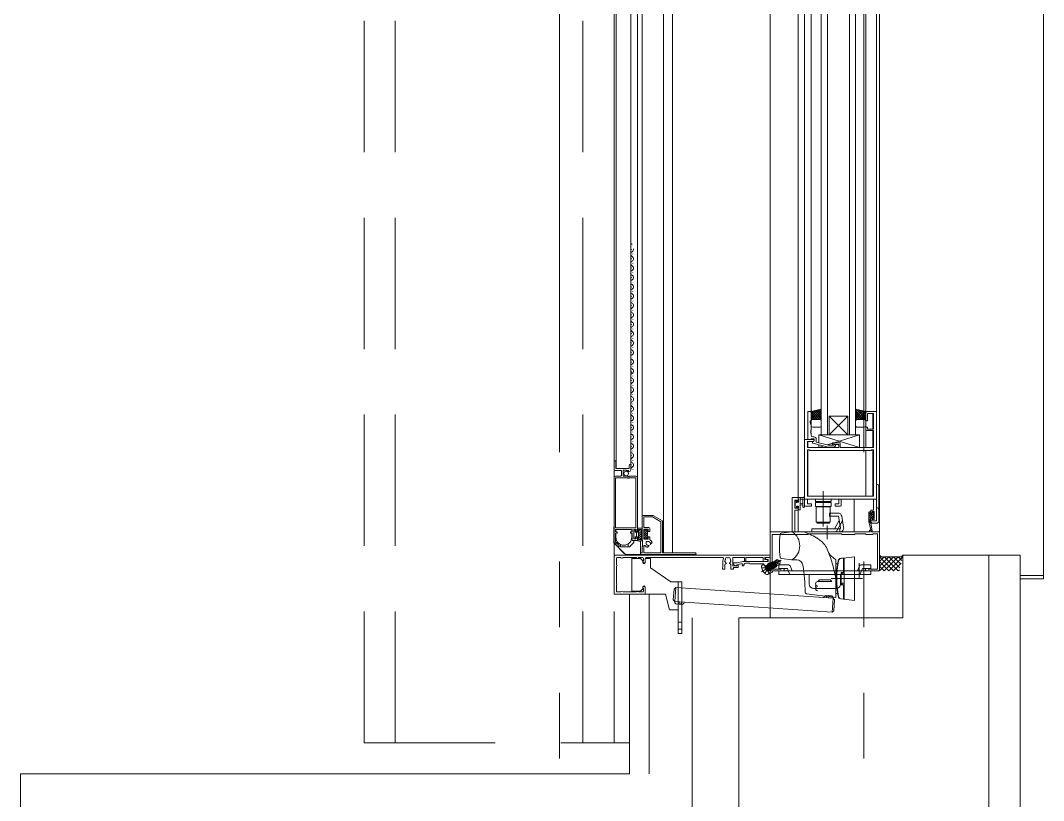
# Model space of a CAD drawing. Units: millimetres at full size. Extents: x -22551 to 92397, y -19340 to 14894.
# Drawn here: x 18617 to 19272, y -903 to -403 of the extents above; entities that cross this region are included whole.
import ezdxf

# ---------------------------------------------------------------- set-up
doc = ezdxf.new("R2010")
doc.units = ezdxf.units.MM
doc.header["$LTSCALE"] = 70
for name, pattern in [('DASHED1', [1.8, 1.2, -0.6]), ('DASHED3', [4, 3, -1]), ('DOUBLE_CHAIN1', [8.8, 5, -1, 0.6, -0.6, 0.6, -1])]:
    doc.linetypes.add(name, pattern=pattern)
doc.layers.add('2-0_通芯', color=7, linetype='Continuous', lineweight=15)

# ---------------------------------------------------------------- blocks, each defined once
blk = doc.blocks.new('グループ部品-125')
at = {"layer": '2-0_通芯', "linetype": 'DOUBLE_CHAIN1'}
for p, q in [((18961.61, 11374.3), (18961.61, -8577.78)), ((19156.61, 11374.3), (19156.61, -7111.67))]:
    blk.add_line(p, q, dxfattribs=at)
at = {"layer": '2-0_通芯', "linetype": 'DASHED1'}
for p, q in [((18836.61, -865.7), (18836.61, 69.3)), ((18856.61, -865.7), (18856.61, 69.3)), ((18976.61, -865.7), (18976.61, 69.3)), ((18996.61, -865.7), (18996.61, -770.7)), ((18836.61, -865.7), (19006.61, -865.7))]:
    blk.add_line(p, q, dxfattribs=at)
at = {"layer": '2-0_通芯'}
for p, q in [((19096.61, -785.7), (19096.61, 24.3)), ((19166.61, -6.2), (19166.61, -755.2)), ((19271.61, -760.7), (19271.61, -0.7)), ((18996.61, -15.7), (18996.61, -745.7)), ((19014.61, -33.05), (19014.61, -723.5)), ((19114.61, -49.6), (19114.61, -711.8)), ((19118.61, -46.97), (19118.61, -714.43)), ((19157.81, -84.7), (19157.81, -676.7)), ((19129.31, -92.7), (19129.31, -668.7)), ((19133.31, -92.7), (19133.31, -668.7)), ((19147.31, -668.7), (19147.31, -92.7)), ((19151.31, -668.7), (19151.31, -92.7)), ((19122.81, -101.7), (19122.81, -659.7)), ((18997.91, -380.7), (18997.91, -690.11)), ((19007.31, -688.2), (19007.31, -380.7)), ((19011.61, -380.7), (19011.61, -696.1)), ((19028.21, -744.2), (19028.21, -380.7)), ((19034.11, -744.2), (19034.11, -380.7)), ((19007.81, -549.8), (19007.81, -550)), ((19007.81, -555.8), (19007.81, -556)), ((19007.81, -556.5), (19007.81, -556.7)), ((19008.57, -552.8), (19008.57, -553)), ((19007.81, -561.8), (19007.81, -562)), ((19008.57, -558.8), (19008.57, -559)), ((19007.81, -567.8), (19007.81, -568)), ((19008.57, -564.8), (19008.57, -565)), ((19007.81, -573.8), (19007.81, -574)), ((19008.57, -570.8), (19008.57, -571)), ((19007.81, -579.8), (19007.81, -580)), ((19008.57, -576.8), (19008.57, -577)), ((19008.57, -582.8), (19008.57, -583)), ((19007.81, -585.8), (19007.81, -586)), ((19008.57, -588.8), (19008.57, -589)), ((19007.81, -591.8), (19007.81, -592)), ((19008.57, -594.8), (19008.57, -595)), ((19007.81, -597.8), (19007.81, -598)), ((19008.57, -600.8), (19008.57, -601)), ((19007.81, -603.8), (19007.81, -604)), ((19008.57, -606.8), (19008.57, -607)), ((19007.81, -609.8), (19007.81, -610)), ((19008.57, -612.8), (19008.57, -613)), ((19007.81, -615.8), (19007.81, -616)), ((19007.81, -621.8), (19007.81, -622)), ((19008.57, -618.8), (19008.57, -619)), ((19007.81, -627.8), (19007.81, -628)), ((19007.81, -628.5), (19007.81, -628.7)), ((19008.57, -624.8), (19008.57, -625)), ((19007.81, -633.8), (19007.81, -634)), ((19008.57, -630.8), (19008.57, -631)), ((19007.81, -639.8), (19007.81, -640)), ((19008.57, -636.8), (19008.57, -637)), ((19007.81, -645.8), (19007.81, -646)), ((19008.57, -642.8), (19008.57, -643)), ((19007.81, -651.8), (19007.81, -652)), ((19008.57, -648.8), (19008.57, -649)), ((19008.57, -654.8), (19008.57, -655)), ((19122.81, -653.7), (19129.31, -652.2)), ((19122.81, -658.47), (19129.01, -652.27)), ((19122.81, -657.06), (19127.18, -652.69)), ((19122.81, -655.64), (19125.34, -653.12)), ((19122.81, -654.23), (19123.5, -653.54)), ((19126.93, -658.7), (19122.81, -654.59)), ((19128.34, -658.7), (19123.24, -653.6)), ((19124, -658.7), (19129.31, -653.39)), ((19129.31, -658.26), (19124.39, -653.34)), ((19125.41, -658.7), (19129.31, -654.8)), ((19129.31, -656.84), (19125.54, -653.07)), ((19129.31, -655.43), (19126.69, -652.81)), ((19129.31, -654.01), (19127.84, -652.54)), ((19129.31, -652.6), (19128.99, -652.28)), ((19157.81, -653.7), (19151.31, -652.2)), ((19151.31, -652.6), (19151.64, -652.28)), ((19151.31, -654.01), (19152.78, -652.54)), ((19151.31, -655.43), (19153.93, -652.81)), ((19151.31, -656.84), (19155.08, -653.07)), ((19151.31, -658.26), (19156.23, -653.34)), ((19156.62, -658.7), (19151.31, -653.39)), ((19155.21, -658.7), (19151.31, -654.8)), ((19157.81, -658.47), (19151.61, -652.27)), ((19152.28, -658.7), (19157.38, -653.6)), ((19157.81, -657.06), (19153.45, -652.69)), ((19153.7, -658.7), (19157.81, -654.59)), ((19157.81, -655.64), (19155.28, -653.12)), ((19157.81, -654.23), (19157.12, -653.54)), ((19158.31, -653.7), (19164.61, -653.7)), ((19162.41, -654.9), (19162.41, -664.9)), ((19007.81, -657.8), (19007.81, -658)), ((19008.57, -660.8), (19008.57, -661)), ((19125.51, -658.7), (19122.81, -656)), ((19124.1, -658.7), (19122.81, -657.41)), ((19129.31, -658.7), (19122.81, -658.7)), ((19122.81, -662.7), (19122.81, -659.7)), ((19123.81, -658.7), (19128.31, -658.7)), ((19126.83, -658.7), (19129.31, -656.22)), ((19128.24, -658.7), (19129.31, -657.63)), ((19129.31, -659.7), (19129.31, -662.7)), ((19134.31, -656.7), (19134.31, -668.7)), ((19134.31, -656.7), (19146.31, -668.7)), ((19146.31, -656.7), (19134.31, -668.7)), ((19134.31, -656.7), (19146.31, -656.7)), ((19146.31, -668.7), (19146.31, -656.7)), ((19153.8, -658.7), (19151.31, -656.22)), ((19152.38, -658.7), (19151.31, -657.63)), ((19151.31, -658.7), (19157.81, -658.7)), ((19151.31, -659.7), (19151.31, -662.7)), ((19156.81, -658.7), (19152.31, -658.7)), ((19155.11, -658.7), (19157.81, -656)), ((19156.52, -658.7), (19157.81, -657.41)), ((19157.81, -662.7), (19157.81, -659.7)), ((19007.81, -663.8), (19007.81, -664)), ((19008.57, -666.8), (19008.57, -667)), ((19122.69, -666.48), (19122.81, -666.66)), ((19122.81, -666.66), (19122.81, -666.74)), ((19122.81, -667.66), (19122.81, -668.9)), ((19128.31, -663.7), (19123.81, -663.7)), ((19152.31, -663.7), (19156.81, -663.7)), ((19162.41, -665.9), (19162.41, -676.7)), ((19007.81, -669.8), (19007.81, -670)), ((19008.57, -672.8), (19008.57, -673)), ((19124.81, -671.7), (19118.61, -671.7)), ((19120.81, -672.9), (19120.81, -676.7)), ((19123.81, -669.9), (19124.61, -669.9)), ((19153.81, -668.7), (19127.81, -668.7)), ((19127.81, -673.68), (19127.81, -668.7)), ((19127.81, -668.7), (19153.81, -676.7)), ((19128.41, -668.7), (19152.41, -668.7)), ((19136.51, -674.02), (19133.06, -675.08)), ((19153.81, -668.7), (19137.56, -673.7)), ((19153.81, -668.7), (19153.81, -676.7)), ((19007.81, -675.8), (19007.81, -676)), ((19008.57, -678.8), (19008.57, -679)), ((19120.81, -678.2), (19120.81, -707.77)), ((19127.81, -676.7), (19127.81, -674.92)), ((19130.91, -675.75), (19127.81, -676.7)), ((19136.51, -676.5), (19136.51, -676.7)), ((19157.81, -678.63), (19157.81, -707.77)), ((19162.41, -678.2), (19162.41, -707.77)), ((18996.81, -685.7), (18996.81, -690.9)), ((19007.81, -681.8), (19007.81, -682)), ((19008.57, -684.8), (19008.57, -685)), ((19005.05, -691.94), (19005.48, -691.51)), ((19005.98, -691.8), (19005.92, -692.05)), ((19007.31, -691.01), (19007.31, -688.2)), ((19007.81, -687.8), (19007.81, -688)), ((19008.57, -690.8), (19008.57, -691)), ((19000.91, -695.1), (18997.61, -695.1)), ((19005.81, -695.4), (19005.51, -695.1)), ((19164.73, -723.7), (19164.73, -700.2)), ((19130.61, -727.2), (19130.61, -704.77)), ((19166.23, -701.7), (19166.23, -723.7)), ((19112.31, -712.1), (19112.31, -711.5)), ((19112.4, -711.29), (19112.9, -710.79)), ((19112.51, -714.4), (19112.51, -712.3)), ((19113.41, -711), (19113.41, -711.34)), ((19114.91, -708.7), (19117.59, -708.7)), ((19115.81, -708.7), (19115.81, -716.3)), ((19116.99, -709.9), (19115.81, -709.9)), ((19115.81, -712.4), (19116.96, -712.5)), ((19115.81, -713.6), (19116.96, -713.5)), ((19117.41, -714.43), (19117.41, -710.47)), ((19164.61, -709.7), (19118.61, -709.7)), ((19125.61, -709.7), (19125.61, -711.2)), ((19135.61, -709.7), (19125.61, -709.7)), ((19135.61, -711.2), (19125.61, -711.2)), ((19127.01, -712), (19127.01, -711.7)), ((19134.21, -712), (19134.21, -711.7)), ((19135.61, -711.2), (19135.61, -709.7)), ((19142.11, -709.7), (19142.11, -713.7)), ((19150.41, -709.7), (19150.41, -730.7)), ((19014.61, -720.2), (19014.61, -736.03)), ((19021.61, -720.2), (19014.61, -720.2)), ((19027.61, -723.66), (19021.61, -720.2)), ((19112.31, -715.1), (19112.31, -714.6)), ((19113.11, -715.4), (19112.61, -715.4)), ((19114.61, -730.7), (19114.61, -714.2)), ((19115.51, -716.6), (19114.91, -716.6)), ((19126.11, -714.6), (19126.11, -724.6)), ((19127.61, -714.6), (19127.61, -714.5)), ((19133.61, -714.6), (19133.61, -714.5)), ((19159.81, -718.56), (19163.01, -721.76)), ((19159.81, -719.91), (19161.64, -721.74)), ((19160.11, -718), (19160.51, -718)), ((19160.62, -718.02), (19160.79, -718.19)), ((19160.81, -718.3), (19160.81, -719.4)), ((19161.91, -719.31), (19162.81, -720.21)), ((19162.21, -718.3), (19162.71, -718.3)), ((19162.25, -718.3), (19163.01, -719.07)), ((19162.81, -719.3), (19162.81, -721.3)), ((19163.01, -718.6), (19163.01, -719.1)), ((19015.61, -721.2), (19015.61, -728)), ((19021.34, -721.2), (19015.61, -721.2)), ((19026.61, -724.24), (19021.34, -721.2)), ((19026.61, -744.2), (19026.61, -724.24)), ((19027.61, -744.2), (19027.61, -723.66)), ((19135.11, -724.6), (19126.11, -724.6)), ((19126.61, -725.2), (19134.61, -725.2)), ((19127.61, -724.7), (19127.61, -724.6)), ((19133.11, -726.7), (19133.11, -735.33)), ((19133.61, -724.7), (19133.61, -724.6)), ((19140.36, -720.7), (19134.61, -720.7)), ((19137.77, -728.7), (19140.84, -723.39)), ((19139.5, -729.7), (19142.57, -724.39)), ((19140.36, -720.7), (19141.67, -728.11)), ((19142.4, -720.77), (19143.64, -727.77)), ((19159.81, -721.25), (19160.81, -722.25)), ((19159.81, -722.6), (19160.81, -723.6)), ((19159.81, -723.95), (19159.86, -724)), ((19159.81, -724), (19161.22, -730.27)), ((19160.81, -724), (19160.82, -724.09)), ((19160.83, -723.7), (19164.73, -723.7)), ((19160.99, -725.11), (19161.81, -730.15)), ((19164.61, -723.7), (19161.31, -723.7)), ((19161.91, -722.6), (19161.91, -722.26)), ((19161.98, -722.07), (19162.57, -722.67)), ((19164.73, -725.2), (19162.33, -725.2)), ((19162.92, -722.31), (19162.42, -722.81)), ((19163.01, -721.5), (19163.01, -722.1)), ((18996.41, -728), (18996.41, -737.31)), ((18996.41, -728), (18996.41, -737.31)), ((18997.81, -730.68), (18997.81, -729.2)), ((18997.81, -734.2), (18997.81, -731.52)), ((19008.01, -730.68), (19008.01, -729.2)), ((19008.01, -734.2), (19008.01, -731.52)), ((19009.21, -735.1), (19009.21, -729.6)), ((19010.21, -729.6), (19009.21, -729.6)), ((19010.21, -730.85), (19010.21, -729.6)), ((19010.21, -730.85), (19011.61, -730.85)), ((19011.11, -733.85), (19011.11, -730.85)), ((19011.61, -728.36), (19014.61, -728.36)), ((19011.61, -730.85), (19011.61, -728.36)), ((19012.31, -729.16), (19014.11, -729.16)), ((19012.31, -729.16), (19012.31, -735.56)), ((19012.31, -730.57), (19013.72, -729.16)), ((19012.31, -731.98), (19014.11, -730.18)), ((19012.31, -733.4), (19014.11, -731.6)), ((19012.31, -734.81), (19014.11, -733.01)), ((19014.11, -735.56), (19014.11, -729.16)), ((19014.61, -736.35), (19014.61, -728.36)), ((19015.61, -728), (19019.01, -728)), ((19015.61, -729), (19015.61, -735.37)), ((19018.51, -729), (19015.61, -729)), ((19015.61, -730.73), (19017.14, -729.2)), ((19015.61, -729.4), (19015.61, -735)), ((19015.61, -732.15), (19018.11, -729.65)), ((19015.61, -733.56), (19018.11, -731.06)), ((19015.61, -734.98), (19018.11, -732.47)), ((19017.91, -729.2), (19015.81, -729.2)), ((19018.11, -733.4), (19018.11, -729.4)), ((19018.51, -730.5), (19018.51, -729)), ((19019.51, -730.5), (19018.51, -730.5)), ((19019.51, -728.5), (19019.51, -730.5)), ((19103.81, -731.46), (19110.55, -730.64)), ((19110.55, -730.64), (19116.39, -730.64)), ((19132.61, -728.7), (19123.36, -728.7)), ((19123.36, -728.7), (19123.36, -730.7)), ((19133.01, -729.1), (19132.61, -728.7)), ((19133.21, -729.1), (19133.01, -729.1)), ((19133.21, -729.1), (19133.61, -728.7)), ((19141.18, -728.7), (19133.61, -728.7)), ((19141.11, -728.7), (19141.11, -730.7)), ((18996.7, -737.99), (19003.42, -744.71)), ((18996.7, -737.99), (19003.32, -744.62)), ((19000.71, -738.8), (19000.71, -740.4)), ((19005.61, -738.53), (19005.61, -740.4)), ((19009.41, -737.6), (19006.61, -740.4)), ((19010.21, -735.1), (19009.21, -735.1)), ((19009.41, -736.2), (19009.41, -737.6)), ((19011.61, -733.85), (19010.21, -733.85)), ((19010.21, -735.1), (19010.21, -733.85)), ((19011.61, -736.36), (19011.61, -733.85)), ((19011.61, -736.36), (19012.81, -736.36)), ((19012.31, -735.56), (19014.11, -735.56)), ((19012.98, -735.56), (19014.11, -734.43)), ((19013.41, -736.36), (19014.61, -736.36)), ((19013.61, -736.36), (19013.61, -744.2)), ((19014.61, -736.03), (19014.81, -736.23)), ((19014.81, -740.03), (19014.61, -740.23)), ((19014.81, -736.23), (19014.81, -740.03)), ((19015.61, -735.37), (19018.51, -735.4)), ((19015.61, -739.86), (19015.61, -744.2)), ((19015.81, -735.2), (19017.91, -735.2)), ((19016.8, -735.2), (19018.01, -733.99)), ((19017.26, -737.35), (19017.26, -738.2)), ((19018.61, -736.85), (19017.76, -736.85)), ((19019.13, -739.45), (19017.96, -740.61)), ((19018.11, -735), (19018.11, -734)), ((19018.51, -733.9), (19019.51, -733.9)), ((19018.51, -735.4), (19018.51, -733.9)), ((19019.51, -733.9), (19019.51, -735.87)), ((19021.02, -737.55), (19019.86, -738.72)), ((18996.61, -746.2), (18996.61, -770.2)), ((19006.61, -740.4), (19000.71, -740.4)), ((19004.74, -745.2), (19013.91, -745.2)), ((19013.61, -744.2), (19013.61, -745.2)), ((19014.61, -744.2), (19013.61, -744.2)), ((19013.61, -745.2), (19048.71, -745.2)), ((19014.61, -740.23), (19014.61, -744.2)), ((19015.61, -744.2), (19026.61, -744.2)), ((19048.71, -744.2), (19027.61, -744.2)), ((19150.55, -746.64), (19141.89, -747.7)), ((19150.55, -774.64), (19150.55, -746.64)), ((19181.61, -745.7), (19181.61, -785.7)), ((19181.61, -745.7), (19256.61, -745.7)), ((19256.61, -745.7), (19256.61, -1715.7)), ((19008.06, -747.7), (19013.66, -747.7)), ((19008.06, -768.7), (19008.06, -747.7)), ((19013.66, -747.7), (19015.16, -749.2)), ((19015.16, -749.2), (19015.16, -750.5)), ((19016.56, -747.7), (19020.06, -747.7)), ((19016.56, -750.5), (19016.56, -747.7)), ((19016.61, -749.95), (19016.61, -747.7)), ((19017.11, -747.2), (19066.29, -747.2)), ((19067.67, -749.12), (19067.72, -749)), ((19067.9, -750), (19067.81, -749.91)), ((19067.92, -748.35), (19067.94, -748.2)), ((19068.36, -750.9), (19068.36, -750.76)), ((19069.11, -747.38), (19069.26, -747.42)), ((19069.76, -747.42), (19069.91, -747.38)), ((19070.66, -750.76), (19070.66, -750.9)), ((19071.09, -748.2), (19071.1, -748.35)), ((19071.21, -749.91), (19071.12, -750)), ((19071.3, -749), (19071.35, -749.12)), ((19092.46, -751.37), (19091.54, -752.01)), ((19092.46, -751.37), (19095.96, -757.43)), ((19093.78, -752.65), (19093.95, -752.55)), ((19093.83, -752.34), (19093.9, -752.29)), ((19093.83, -752.34), (19095.81, -755.76)), ((19096.49, -755.37), (19093.9, -752.29)), ((19093.9, -752.29), (19094.28, -752.51)), ((19094.36, -752.47), (19094.28, -752.51)), ((19094.28, -752.51), (19096.49, -754.93)), ((19094.36, -752.03), (19094.51, -751.94)), ((19094.36, -752.03), (19094.36, -752.47)), ((19096.56, -754.89), (19094.36, -752.47)), ((19097.09, -755.02), (19094.51, -751.94)), ((19094.51, -751.94), (19094.89, -752.16)), ((19094.96, -752.12), (19094.89, -752.16)), ((19094.89, -752.16), (19097.09, -754.58)), ((19094.96, -751.68), (19094.96, -752.12)), ((19095.57, -751.77), (19095.49, -751.81)), ((19095.57, -751.33), (19095.72, -751.24)), ((19095.57, -751.33), (19095.57, -751.77)), ((19095.57, -751.33), (19098.16, -754.41)), ((19097.78, -754.19), (19095.57, -751.77)), ((19095.72, -751.24), (19096.1, -751.46)), ((19098.31, -754.32), (19095.72, -751.24)), ((19097.12, -752.72), (19096.08, -753.32)), ((19096.18, -751.42), (19096.1, -751.46)), ((19096.1, -751.46), (19098.31, -753.88)), ((19096.18, -750.98), (19096.33, -750.89)), ((19096.18, -750.98), (19096.18, -751.42)), ((19096.18, -750.98), (19098.76, -754.06)), ((19098.38, -753.84), (19096.18, -751.42)), ((19096.33, -750.89), (19096.71, -751.11)), ((19098.91, -753.97), (19096.33, -750.89)), ((19096.78, -751.07), (19096.71, -751.11)), ((19096.71, -751.11), (19098.91, -753.53)), ((19096.78, -750.63), (19096.93, -750.54)), ((19096.78, -750.63), (19096.78, -751.07)), ((19096.78, -750.63), (19099.37, -753.71)), ((19098.99, -753.49), (19096.78, -751.07)), ((19096.93, -750.54), (19097.31, -750.76)), ((19099.52, -753.62), (19096.93, -750.54)), ((19097.39, -750.72), (19097.31, -750.76)), ((19097.31, -750.76), (19099.52, -753.18)), ((19097.39, -750.28), (19097.54, -750.19)), ((19097.39, -750.28), (19097.39, -750.72)), ((19097.39, -750.28), (19099.97, -753.36)), ((19099.6, -753.14), (19097.39, -750.72)), ((19097.54, -750.19), (19097.92, -750.41)), ((19100.13, -753.27), (19097.54, -750.19)), ((19098, -750.37), (19097.92, -750.41)), ((19097.92, -750.41), (19100.13, -752.83)), ((19097.99, -752.22), (19103.68, -748.94)), ((19098, -749.93), (19098.15, -749.84)), ((19098, -749.93), (19098, -750.37)), ((19098, -749.93), (19098.41, -750.42)), ((19100.2, -752.79), (19098, -750.37)), ((19098.56, -750.33), (19098.15, -749.84)), ((19099.21, -749.67), (19098.53, -750.06)), ((19101.57, -750.15), (19098.62, -750.86)), ((19098.75, -750.83), (19100.58, -753.01)), ((19100.73, -752.92), (19098.94, -750.78)), ((19099.14, -750.74), (19100.73, -752.48)), ((19099.19, -749.62), (19099.34, -749.88)), ((19099.6, -753.14), (19099.52, -753.18)), ((19099.52, -753.62), (19099.52, -753.18)), ((19099.97, -753.36), (19099.6, -753.14)), ((19099.75, -750.59), (19100.84, -752.48)), ((19100.2, -752.79), (19100.13, -752.83)), ((19100.13, -753.27), (19100.13, -752.83)), ((19100.58, -753.01), (19100.2, -752.79)), ((19100.58, -753.01), (19100.73, -752.92)), ((19100.81, -752.44), (19100.73, -752.48)), ((19100.73, -752.92), (19100.73, -752.48)), ((19100.84, -752.48), (19102.82, -751.34)), ((19101.15, -748.83), (19102.48, -749.45)), ((19101.17, -748.48), (19102.8, -749.27)), ((19101.57, -750.15), (19102.95, -749.53)), ((19101.58, -750.96), (19102.75, -751.37)), ((19108.49, -751.83), (19102.11, -751.83)), ((19102.11, -751.83), (19102.11, -754.13)), ((19102.48, -749.45), (19102.8, -749.27)), ((19102.8, -749.27), (19102.95, -749.53)), ((19102.82, -751.34), (19102.95, -749.53)), ((19110.55, -748.64), (19103.81, -747.81)), ((19109.42, -752.45), (19110.7, -755.63)), ((19110.55, -748.64), (19113.59, -748.64)), ((19138.55, -751.14), (19139.4, -751.14)), ((19143.55, -747.54), (19142.13, -747.66)), ((19143.55, -747.54), (19143.55, -756.64)), ((19144.05, -748.04), (19143.55, -748.04)), ((19144.05, -747.43), (19144.05, -773.84)), ((19153.81, -752.45), (19152.52, -755.63)), ((19153.61, -760.7), (19153.61, -750.7)), ((19154.73, -751.82), (19161.11, -751.82)), ((19161.11, -751.83), (19161.11, -754.13)), ((19175.61, -755.7), (19166.61, -746.7)), ((19166.61, -755.7), (19175.61, -746.7)), ((19166.61, -752.7), (19172.61, -746.7)), ((19166.61, -749.7), (19169.61, -746.7)), ((19172.61, -755.7), (19166.61, -749.7)), ((19169.61, -755.7), (19166.61, -752.7)), ((19178.61, -755.7), (19169.61, -746.7)), ((19169.61, -755.7), (19178.61, -746.7)), ((19179.65, -753.74), (19172.61, -746.7)), ((19172.61, -755.7), (19181.61, -746.7)), ((19180.31, -751.4), (19175.61, -746.7)), ((19175.61, -755.7), (19180.46, -750.85)), ((19180.96, -749.05), (19178.61, -746.7)), ((19095.22, -753.82), (19090.96, -756.28)), ((19094.92, -754.22), (19095.88, -755.28)), ((19095.96, -757.43), (19094.94, -757.91)), ((19095.51, -755.65), (19095.68, -755.55)), ((19095.96, -755.24), (19095.88, -755.28)), ((19095.88, -755.72), (19095.88, -755.28)), ((19096.56, -754.89), (19096.49, -754.93)), ((19096.49, -755.37), (19096.49, -754.93)), ((19105.11, -755.7), (19096.61, -755.7)), ((19096.94, -755.11), (19097.09, -755.02)), ((19097.17, -754.54), (19097.09, -754.58)), ((19097.09, -755.02), (19097.09, -754.58)), ((19097.78, -754.19), (19097.7, -754.23)), ((19097.7, -754.67), (19097.7, -754.23)), ((19098.16, -754.41), (19097.78, -754.19)), ((19098.16, -754.41), (19098.31, -754.32)), ((19098.38, -753.84), (19098.31, -753.88)), ((19098.31, -754.32), (19098.31, -753.88)), ((19098.76, -754.06), (19098.38, -753.84)), ((19098.76, -754.06), (19098.91, -753.97)), ((19098.99, -753.49), (19098.91, -753.53)), ((19098.91, -753.97), (19098.91, -753.53)), ((19099.37, -753.71), (19098.99, -753.49)), ((19099.37, -753.71), (19099.52, -753.62)), ((19099.97, -753.36), (19100.13, -753.27)), ((19102.11, -754.13), (19107.61, -754.13)), ((19102.11, -755.7), (19161.11, -755.7)), ((19102.11, -755.7), (19102.11, -758)), ((19102.11, -758), (19161.11, -758)), ((19107.61, -754.13), (19108.22, -755.63)), ((19108.22, -755.63), (19109.15, -757.93)), ((19121.61, -758), (19121.61, -764)), ((19141.61, -758), (19141.61, -764)), ((19142.05, -756.64), (19142.05, -764.64)), ((19142.05, -756.64), (19144.05, -756.64)), ((19142.79, -756.64), (19142.79, -757.64)), ((19144.05, -757.64), (19142.79, -757.64)), ((19161.11, -754.12), (19155.61, -754.12)), ((19158.11, -755.7), (19166.11, -755.7)), ((19161.11, -755.7), (19161.11, -758)), ((19178.61, -755.7), (19179.3, -755.01)), ((19256.61, -758.7), (19271.61, -758.7)), ((19015.16, -765.9), (19015.16, -767.2)), ((19016.56, -770.7), (19016.56, -765.9)), ((19032.91, -762.7), (19040.06, -762.7)), ((19037.76, -795.7), (19037.76, -762.7)), ((19040.06, -762.7), (19040.06, -795.7)), ((19127.11, -762.5), (19128.11, -761.5)), ((19127.11, -762.5), (19136.11, -762.5)), ((19155.75, -760.64), (19135.55, -760.64)), ((19144.05, -764.64), (19142.05, -764.64)), ((19142.79, -763.64), (19142.79, -764.64)), ((19142.79, -763.64), (19144.05, -763.64)), ((19143.55, -764.64), (19143.55, -773.73)), ((19256.61, -760.7), (19271.61, -760.7)), ((19029.56, -770.7), (18997.11, -770.7)), ((19006.61, -770.7), (19006.61, -885.7)), ((19013.66, -768.7), (19008.06, -768.7)), ((19015.16, -767.2), (19013.66, -768.7)), ((19016.61, -770.2), (19016.61, -766.45)), ((19019.11, -770.7), (19019.11, -885.7)), ((19032.24, -780.7), (19029.56, -770.7)), ((19035.51, -775.39), (19036.11, -766.41)), ((19136.91, -773.21), (19036.11, -766.41)), ((19119.82, -770.34), (19138.55, -772.64)), ((19124.61, -767), (19138.61, -767)), ((19139.4, -770.14), (19138.55, -770.14)), ((19035.51, -775.39), (19034.58, -774.33)), ((19136.31, -782.19), (19035.51, -775.39)), ((19136.91, -773.21), (19136.31, -782.19)), ((19136.91, -773.21), (19137.84, -774.28)), ((19141.89, -773.57), (19150.55, -774.64)), ((19142.13, -773.61), (19143.55, -773.74)), ((19143.55, -773.24), (19144.05, -773.24)), ((19032.24, -780.7), (19037.76, -780.7)), ((19046.61, -785.7), (19046.61, -925.7)), ((19076.61, -785.7), (19181.61, -785.7)), ((19076.61, -785.7), (19076.61, -955.7)), ((19040.06, -788.55), (19037.76, -788.55)), ((19040.06, -793.05), (19037.76, -793.05)), ((19040.06, -795.7), (19037.76, -795.7)), ((18616.61, -885.7), (18616.61, -1575.7)), ((18616.61, -885.7), (19006.61, -885.7))]:
    blk.add_line(p, q, dxfattribs=at)
at = {"layer": '2-0_通芯', "linetype": 'DASHED3'}
blk.add_line((19236.61, -745.7), (19236.61, -1715.7), dxfattribs=at)
at = {"layer": '2-0_通芯'}
for points in [[(19164.61, -723.7), (19164.61, -37.7), (19161.31, -37.7)], [(19120.81, -671.7), (19120.81, -653.7), (19122.31, -653.7)], [(19157.81, -663.7), (19158.81, -663.7), (19158.81, -664.9), (19162.68, -664.9), (19162.68, -654.9), (19158.81, -654.9), (19158.81, -659.7), (19157.81, -659.7)], [(19122.81, -659.7), (19122.11, -659.7), (19122.11, -660.7), (19122.81, -662.62), (19122.81, -665.74)], [(19141.51, -674.2), (19141.51, -676.7), (19162.68, -676.7), (19162.68, -665.9), (19158.31, -665.9)], [(19124.12, -672.9), (19120.54, -672.9), (19120.54, -676.7), (19140.51, -676.7), (19140.51, -674.7), (19137.31, -674.7), (19137.31, -673.7), (19141.01, -673.7)], [(19123.61, -673.41), (19123.61, -673.19), (19124.81, -672.5), (19124.81, -671.2), (19123.01, -671.2)], [(19138.43, -675.72), (19137.66, -676.5), (19133.71, -676.5), (19123.98, -673.89)], [(19126.11, -671.4), (19126.11, -673.22), (19133.87, -675.3), (19137.16, -675.3), (19137.59, -674.88)], [(19141.51, -676.7), (19141.51, -673.7), (19136.51, -673.7), (19136.51, -675.3)], [(19006.31, -688.2), (19006.31, -690.2), (18997.81, -690.2), (18997.81, -685.7)], [(18997.31, -691.4), (19001.41, -691.4), (19001.41, -694.6)], [(19005.51, -695.1), (19002.51, -695.1), (19002.51, -691.3), (19004.71, -691.3), (19004.71, -691.8)], [(18996.61, -696.1), (18996.61, -737.51), (18999.16, -740.05)], [(19005.25, -696.1), (18997.61, -696.1), (18997.61, -728.2), (19010.61, -728.2), (19010.61, -696.1), (19006.57, -696.1)], [(18999.86, -739.35), (18997.61, -737.09), (18997.61, -731.5), (18998.61, -731.5), (18998.61, -730.7), (18997.61, -730.7), (18997.61, -729.2), (19008.21, -729.2), (19008.21, -730.7), (19007.21, -730.7), (19007.21, -731.5), (19008.21, -731.5), (19008.21, -736.2), (19011.61, -736.2), (19011.61, -733.95), (19010.71, -733.95), (19010.71, -735.2), (19009.21, -735.2), (19009.21, -729.2), (19010.71, -729.2), (19010.71, -730.45), (19011.61, -730.45), (19011.61, -696.1)], [(19006.4, -696.4), (19005.43, -696.4), (19005.25, -696.1)], [(19010.61, -695.1), (19006.68, -695.1), (19006.14, -695.55)], [(19114.61, -708.7), (19110.71, -708.7), (19110.71, -730.7), (19096.61, -730.7)], [(19114.61, -714.5), (19113.81, -714.5), (19113.81, -715.6), (19112.34, -715.6), (19112.34, -710.33), (19113.81, -710.33), (19113.81, -711.5), (19114.61, -711.5)], [(19113.87, -711.8), (19114.81, -711.8), (19114.81, -709.8)], [(19120.54, -709.7), (19120.54, -712.7), (19123.11, -712.7), (19123.11, -714.2), (19119.11, -714.2)], [(19141.61, -714.2), (19138.11, -714.2), (19138.11, -712.7), (19140.61, -712.7), (19140.61, -709.7)], [(19161.31, -716.9), (19162.68, -716.9), (19162.68, -709.7)], [(19166.61, -730.7), (19161.11, -730.7), (19161.11, -729.7), (19160.11, -729.7), (19160.11, -730.7), (19112.34, -730.7), (19112.34, -716.8), (19114.11, -716.8)], [(19114.81, -715.5), (19114.81, -714.2), (19113.41, -714.2), (19113.41, -715.1)], [(19135.11, -724.6), (19135.11, -714.6), (19126.11, -714.6)], [(19139.94, -718.7), (19134.61, -718.7), (19134.61, -720.7)], [(19159.81, -718.3), (19159.81, -724), (19160.81, -724)], [(19161.61, -722.9), (19163.11, -722.9), (19163.11, -717.7), (19161.61, -717.7), (19161.61, -718.8), (19160.81, -718.8), (19160.81, -717.4)], [(19160.81, -719.4), (19161.91, -719.4), (19161.91, -718.6)], [(19126.61, -725.2), (19126.61, -724.7), (19134.61, -724.7), (19134.61, -725.2)], [(19160.81, -723.2), (19160.81, -721.8), (19161.61, -721.8), (19161.61, -722.9)], [(19161.45, -721.8), (19160.81, -721.8), (19160.81, -724)], [(19103.31, -754.6), (19097.81, -754.6), (19097.81, -732.33), (19120.61, -732.33), (19121.04, -731.9), (19142.18, -731.9), (19142.61, -732.33), (19150.61, -732.33), (19151.04, -731.9), (19157.68, -731.9), (19158.11, -732.33), (19162.11, -732.33), (19162.54, -731.9), (19165.41, -731.9), (19165.41, -754.6), (19159.91, -754.6)], [(19096.61, -745.7), (18997.11, -745.7), (18996.61, -746.2)], [(19135.57, -746.14), (19138.55, -748.64), (19138.55, -772.64)], [(19166.61, -745.7), (19167.61, -746.7), (19180.61, -746.7), (19181.61, -745.7)], [(18998.18, -751.56), (18998.11, -751.37), (18998.11, -747.7)], [(18998.18, -763.56), (18998.11, -763.37), (18998.11, -753.03), (18998.18, -752.84)], [(18998.61, -747.2), (19000.78, -747.2), (19000.97, -747.27)], [(19002.25, -747.27), (19002.44, -747.2), (19010.78, -747.2), (19010.97, -747.27)], [(19012.25, -747.27), (19012.44, -747.2), (19014.91, -747.2)], [(19015.41, -747.7), (19015.41, -749.22), (19015.32, -749.43)], [(19020.06, -747.7), (19020.06, -753.7), (19032.91, -762.7)], [(19066.31, -749.2), (19066.31, -753.28), (19066.01, -753.8), (19066.01, -754.5), (19067.61, -754.5), (19067.61, -751.6), (19067.93, -751.3)], [(19071.09, -751.3), (19071.41, -751.6), (19071.41, -754.5), (19073.01, -754.5), (19073.01, -753.5), (19076.01, -753.5), (19076.01, -752.1), (19075.51, -752.1), (19074.94, -752.5), (19072.71, -752.5), (19072.71, -747.2), (19080.11, -747.2), (19080.11, -749.1)], [(19073.16, -751.53), (19075.1, -752.66), (19075.32, -751.86), (19078.71, -750.95), (19078.71, -752)], [(19086.15, -749.6), (19079.1, -749.6), (19075.37, -750.6), (19073.41, -750.6)], [(19080.91, -750.8), (19083.31, -750.8), (19083.61, -751.1), (19092.31, -751.1), (19093.99, -754.01), (19094.19, -754.11), (19094.46, -754.58), (19094.45, -754.8), (19096.07, -757.61), (19098.01, -756.49), (19098.01, -755.7)], [(19081.11, -749.1), (19081.11, -747.2), (19092.11, -747.2), (19092.11, -749.38), (19094.67, -749.6)], [(19093.82, -748.19), (19095.41, -748.47), (19095.41, -749.6), (19087.07, -749.6), (19086.89, -749.72), (19086.34, -749.72), (19086.15, -749.6)], [(19094.8, -748.61), (19093.21, -748.33), (19093.21, -747.2), (19096.61, -747.2)], [(19094.07, -752.76), (19096.34, -755.46), (19096.49, -755.37)], [(19094.36, -752.03), (19096.94, -755.11), (19096.56, -754.89)], [(19094.96, -751.68), (19097.55, -754.76), (19097.7, -754.67), (19095.12, -751.59)], [(19094.96, -751.68), (19095.12, -751.59), (19095.49, -751.81), (19097.7, -754.23)], [(19097.55, -754.76), (19097.17, -754.54), (19094.96, -752.12)], [(19096.61, -753.55), (19095.18, -751.08), (19096.61, -750.25)], [(19098.15, -749.84), (19098.53, -750.06), (19098.7, -750.25)], [(19102.48, -749.45), (19098.43, -750.41), (19101.15, -748.83)], [(19099.19, -749.62), (19101.17, -748.48), (19101.15, -748.83)], [(19101.66, -750.1), (19101.58, -750.96), (19100.43, -751.78)], [(19091.14, -753.81), (19093.16, -753.68), (19094.26, -754.37)], [(19093.19, -757.36), (19094.31, -755.67), (19094.26, -754.37)], [(19096.34, -755.46), (19095.96, -755.24), (19094.72, -753.88)], [(19095.81, -755.76), (19095.88, -755.72), (19095.56, -755.34)], [(19105.61, -755.2), (19105.61, -754.7), (19104.52, -754.07), (19103.91, -754.07)], [(19155.61, -754.13), (19155, -755.63), (19154.08, -757.92)], [(19159.31, -754.07), (19158.7, -754.07), (19157.61, -754.7), (19157.61, -755.2)], [(18998.11, -768.7), (18998.11, -765.03), (18998.18, -764.84)], [(19128.11, -761.5), (19135.11, -761.5), (19136.11, -762.5)], [(19000.97, -769.13), (19000.78, -769.2), (18998.61, -769.2)], [(19010.97, -769.13), (19010.78, -769.2), (19002.44, -769.2), (19002.25, -769.13)], [(19014.91, -769.2), (19012.44, -769.2), (19012.25, -769.13)], [(19015.32, -766.98), (19015.41, -767.19), (19015.41, -768.7)], [(19034.58, -774.33), (19035.05, -767.34), (19036.11, -766.41)], [(19137.84, -774.28), (19137.37, -781.26), (19136.31, -782.19)]]:
    blk.add_lwpolyline(points, dxfattribs=at)
for points in [[(19161.18, -678.63), (19161.61, -678.2), (19162.68, -678.2), (19162.68, -707.77), (19120.54, -707.77), (19120.54, -678.2), (19121.61, -678.2), (19122.04, -678.63)], [(19135.56, -712), (19125.66, -712), (19125.66, -714.5), (19135.56, -714.5)]]:
    blk.add_lwpolyline(points, close=True, dxfattribs=at)
blk.add_circle((19004.41, -693.35), 1.45, dxfattribs=at)
for centre, radius, start, end in [((19009.03, -547.9), 1.72, 119.20254, 140.39293), ((19007.35, -549.9), 1.72, 299.20254, 9.91575), ((19009.03, -552.9), 1.72, 119.20254, 240.79746), ((19007.35, -555.9), 1.72, 299.20254, 60.79746), ((19009.03, -558.9), 1.72, 119.20254, 240.79746), ((19007.35, -561.9), 1.72, 299.20254, 60.79746), ((19009.03, -564.9), 1.72, 119.20254, 240.79746), ((19009.03, -570.9), 1.72, 119.20254, 240.79746), ((19007.35, -567.9), 1.72, 299.20254, 60.79746), ((19009.03, -576.9), 1.72, 119.20254, 240.79746), ((19007.35, -573.9), 1.72, 299.20254, 60.79746), ((19009.03, -582.9), 1.72, 119.20254, 240.79746), ((19007.35, -579.9), 1.72, 299.20254, 60.79746), ((19009.03, -588.9), 1.72, 119.20254, 240.79746), ((19007.35, -585.9), 1.72, 299.20254, 60.79746), ((19009.03, -594.9), 1.72, 119.20254, 240.79746), ((19007.35, -591.9), 1.72, 299.20254, 60.79746), ((19009.03, -600.9), 1.72, 119.20254, 240.79746), ((19007.35, -597.9), 1.72, 299.20254, 60.79746), ((19007.35, -603.9), 1.72, 299.20254, 60.79746), ((19009.03, -606.9), 1.72, 119.20254, 240.79746), ((19007.35, -609.9), 1.72, 299.20254, 60.79746), ((19009.03, -612.9), 1.72, 119.20254, 240.79746), ((19007.35, -615.9), 1.72, 299.20254, 60.79746), ((19009.03, -618.9), 1.72, 119.20254, 240.79746), ((19007.35, -621.9), 1.72, 299.20254, 60.79746), ((19009.03, -624.9), 1.72, 119.20254, 240.79746), ((19007.35, -627.9), 1.72, 299.20254, 60.79746), ((19009.03, -630.9), 1.72, 119.20254, 240.79746), ((19007.35, -633.9), 1.72, 299.20254, 60.79746), ((19009.03, -636.9), 1.72, 119.20254, 240.79746), ((19009.03, -642.9), 1.72, 119.20254, 240.79746), ((19007.35, -639.9), 1.72, 299.20254, 60.79746), ((19009.03, -648.9), 1.72, 119.20254, 240.79746), ((19007.35, -645.9), 1.72, 299.20254, 60.79746), ((19009.03, -654.9), 1.72, 119.20254, 240.79746), ((19007.35, -651.9), 1.72, 299.20254, 60.79746), ((19122.31, -654.2), 0.5, 0, 90), ((19158.31, -654.2), 0.5, 90, 180), ((19009.03, -660.9), 1.72, 119.20254, 240.79746), ((19007.35, -657.9), 1.72, 299.20254, 60.79746), ((19123.81, -659.7), 1, 89.9999, 179.9999), ((19128.31, -659.7), 1, 359.9999, 89.9999), ((19152.31, -659.7), 1, 90.0001, 180.0001), ((19156.81, -659.7), 1, 0.0001, 90.0001), ((19009.03, -666.9), 1.72, 119.20254, 240.79746), ((19007.35, -663.9), 1.72, 299.20254, 60.79746), ((19122.81, -666.2), 0.3, 113.57818, 246.42182), ((19122.81, -667.2), 0.3, 113.57818, 246.42182), ((19122.61, -665.74), 0.2, 293.57818, 0), ((19122.61, -666.74), 0.2, 293.57818, 0), ((19122.61, -667.66), 0.2, 0, 66.42182), ((19123.81, -662.7), 1, 179.9999, 269.9999), ((19128.31, -662.7), 1, 269.9999, 359.9999), ((19152.31, -662.7), 1, 180.0001, 270.0001), ((19156.81, -662.7), 1, 270.0001, 0.0001), ((19158.31, -665.4), 0.5, 180, 270), ((19009.03, -672.9), 1.72, 119.20254, 240.79746), ((19007.35, -669.9), 1.72, 299.20254, 60.79746), ((19007.35, -675.9), 1.72, 299.20254, 60.79746), ((19122.51, -671.4), 0.3, 270, 0), ((19123.81, -668.9), 1, 180, 270), ((19123.01, -671.4), 0.2, 90, 180), ((19124.11, -673.41), 0.5, 180, 255), ((19124.61, -671.4), 1.5, 0, 90), ((19141.01, -674.2), 0.5, 0, 90), ((19009.03, -678.9), 1.72, 119.20254, 240.79746), ((19007.35, -681.9), 1.72, 299.20254, 60.79746), ((19138.01, -675.3), 0.6, 315, 135), ((18997.31, -685.7), 0.5, 0, 180), ((19006.81, -688.2), 0.5, 0, 180), ((19009.03, -684.9), 1.72, 119.20254, 240.79746), ((19007.35, -687.9), 1.72, 299.20254, 60.79746), ((18997.31, -690.9), 0.5, 180, 270), ((19004.91, -691.8), 0.2, 180, 315), ((19005.69, -691.72), 0.3, 345, 135), ((19006.11, -692.1), 0.2, 165, 275.15046), ((19006.01, -691.01), 1.3, 275.20584, 0), ((19009.03, -690.9), 1.72, 119.20254, 183.62276), ((18997.61, -696.1), 1, 90, 180), ((19000.91, -694.6), 0.5, 270, 0), ((19006.01, -695.4), 0.2, 180, 310), ((19006.57, -696.3), 0.2, 90, 210), ((19010.61, -696.1), 1, 0, 90), ((19164.73, -701.7), 1.5, 0, 90), ((19112.61, -711.5), 0.3, 135, 180), ((19112.51, -712.1), 0.2, 180, 269.99999), ((19113.11, -711), 0.3, 0, 135), ((19113.41, -711.8), 0.25, 123.05573, 326.94427), ((19113.11, -711.34), 0.3, 303.05573, 0), ((19113.87, -712.1), 0.3, 90, 146.94427), ((19114.91, -709), 0.3, 90, 180), ((19114.81, -709.6), 0.2, 180, 269.99999), ((19116.91, -713), 0.5, 275.09207, 84.90793), ((19116.99, -709.6), 0.3, 270, 330), ((19117.51, -709.9), 0.3, 289.18976, 150), ((19117.71, -710.47), 0.3, 109.18976, 180.04023), ((19117.59, -708.4), 0.3, 270, 330), ((19118.11, -708.7), 0.3, 349.47122, 150), ((19118.7, -708.81), 0.3, 169.47122, 229.47122), ((19118.31, -709.27), 0.3, 0, 49.47122), ((19119.11, -713.7), 0.5, 180, 270), ((19126.51, -711.7), 0.5, 0, 90), ((19134.71, -711.7), 0.5, 90, 180), ((19141.61, -713.7), 0.5, 270, 0), ((19112.51, -714.6), 0.2, 90, 180), ((19112.61, -715.1), 0.3, 180, 269.99999), ((19113.11, -715.1), 0.3, 270, 0), ((19114.11, -716.3), 0.5, 270, 0), ((19114.81, -715.7), 0.2, 90, 180), ((19114.91, -716.3), 0.3, 180, 269.99999), ((19115.51, -716.3), 0.3, 270, 0), ((19118.01, -714.43), 0.6, 180.04023, 0.04023), ((19139.94, -721.2), 2.5, 10, 90), ((19160.11, -718.3), 0.3, 90, 180), ((19160.51, -718.3), 0.3, 0, 90), ((19161.31, -717.4), 0.5, 90, 180), ((19162.21, -718.6), 0.3, 90, 180), ((19162.71, -718.6), 0.3, 0, 90), ((19162.81, -719.1), 0.2, 270, 0), ((19164.73, -716.7), 1.5, 0, 90), ((19140.84, -723.39), 2, 330, 10), ((19160.91, -724.6), 0.3, 129.19754, 249.19754), ((19160.53, -724.14), 0.3, 309.19754, 9.19754), ((19160.69, -725.16), 0.3, 9.19754, 69.19754), ((19161.31, -723.2), 0.5, 180, 270), ((19162.33, -723.7), 1.5, 180, 269.99999), ((19161.45, -721.5), 0.3, 270, 326.94427), ((19161.91, -721.8), 0.25, 303.05573, 146.94427), ((19162.21, -722.26), 0.3, 123.05573, 180), ((19162.21, -722.6), 0.3, 180, 315), ((19162.81, -721.5), 0.2, 0, 90), ((19162.71, -722.1), 0.3, 315, 0), ((19164.73, -723.7), 1.5, 270, 0), ((18997.41, -728), 1, 143.13171, 180), ((18997.41, -728), 1, 143.1335, 180), ((19015.81, -729.4), 0.2, 90.00437, 180), ((19018.11, -733.7), 0.3, 90.00291, 269.99708), ((19017.91, -729.4), 0.2, 0, 90.00437), ((19019.01, -728.5), 0.5, 0, 90), ((19170.05, -739.64), 67.5, 173.80105, 186.19895), ((19103.94, -732.46), 1, 97, 173.80105), ((19110.31, -731.67), 1, 56.04765, 97), ((19104.95, -739.64), 10.6, 303.95235, 56.04765), ((19116.39, -739.64), 9, 68.51499, 90), ((19105.04, -768.48), 40, 54.32281, 68.51499), ((19137.77, -728.7), 2, 270, 330), ((19141.14, -728.2), 0.5, 270, 10), ((19141.18, -728.2), 2.5, 270, 10), ((19161.51, -730.2), 0.3, 192.65862, 9.19754), ((18997.41, -737.29), 1, 180, 224.99946), ((19002.91, -734.2), 5.1, 180, 0), ((18999.51, -739.7), 0.5, 225, 45), ((19013.11, -736.36), 0.3, 180, 0), ((19015.81, -735), 0.2, 180, 269.99563), ((19016.11, -739.86), 0.5, 33.55866, 180), ((19018.61, -738.2), 2.5, 213.55866, 254.96144), ((19017.76, -737.35), 0.5, 89.99991, 180), ((19018.61, -738.2), 1.35, 180, 292.66469), ((19017.91, -735), 0.2, 270, 0), ((19018.61, -738.2), 1.35, 337.33448, 89.99856), ((19018.61, -738.2), 2.5, 15.03785, 68.8987), ((19119.62, -748.17), 15, 21.10054, 54.32281), ((19004.74, -743.2), 2, 225.00004, 270.00004), ((19048.71, -744.7), 0.5, 270, 90), ((19044.05, -777.34), 96, 10.15586, 21.10054), ((19138.78, -742.31), 5, 200.29251, 230), ((18998.61, -747.7), 0.5, 90.00001, 179.99999), ((18997.41, -752.2), 1, 320.28486, 39.71514), ((19001.61, -746.5), 1, 230.28486, 309.71514), ((19011.61, -746.5), 1, 230.28486, 309.71514), ((19014.91, -747.7), 0.5, 0.00001, 89.99999), ((19015.86, -749.95), 0.75, 135.58467, 359.99998), ((19015.86, -750.5), 0.7, 180, 0), ((19017.11, -747.7), 0.5, 90.00001, 179.99999), ((19066.29, -747.6), 0.4, 333.61216, 89.99994), ((19069.51, -749.2), 3.2, 153.61222, 180.00002), ((19068.03, -749.46), 0.5, 136.86987, 243.13005), ((19069.51, -749.2), 1.8, 151.96927, 173.73983), ((19068.65, -747.97), 0.75, 52.29964, 197.7004), ((19069.51, -749.2), 1.8, 206.26017, 225.20714), ((19067.96, -750.9), 0.4, 265.90396, 0.00001), ((19067.96, -750.76), 0.4, 0.00007, 45.20724), ((19069.51, -749.2), 1.8, 81.96925, 98.03075), ((19070.37, -747.97), 0.75, 342.2996, 127.70036), ((19071.06, -750.76), 0.4, 134.79276, 179.99993), ((19071.06, -750.9), 0.4, 179.99999, 274.09604), ((19069.51, -749.2), 1.8, 314.79286, 333.73983), ((19069.51, -749.2), 1.8, 6.26017, 28.03073), ((19070.99, -749.46), 0.5, 296.86995, 43.13013), ((19073.41, -751.1), 0.5, 90, 240.00001), ((19079.21, -752), 0.5, 179.99999, 0.00001), ((19080.91, -752), 1.2, 90.00001, 179.99999), ((19080.61, -749.1), 0.5, 179.99999, 0.00001), ((19092.29, -753.08), 1.3, 125, 194.11915), ((19093.53, -752.22), 0.5, 210, 300), ((19093.91, -747.7), 0.5, 90, 260.00001), ((19094.71, -749.1), 0.5, 265, 79.99999), ((19098.55, -750.62), 0.248, 120, 287.19096), ((19103.94, -746.82), 1, 186.19895, 263), ((19108.49, -752.83), 1, 22.00335, 90), ((19110.31, -747.6), 1, 263, 303.95235), ((19113.59, -752.64), 4, 8.77765, 90), ((18998.95, -770.34), 120, 0.47042, 8.77765), ((19196.96, -760.64), 57.75, 168.63833, 191.36167), ((19196.85, -760.64), 57.8, 168.68116, 173.96338), ((19139.42, -750.66), 0.477, 267.40521, 326.37519), ((19142.13, -749.68), 2, 97, 168.68116), ((19142.31, -749.65), 2, 94.98257, 168.62023), ((19154.73, -752.83), 1, 90, 158.00217), ((19099.75, -751.2), 9, 194.11915, 225.88085), ((19094.39, -756.73), 1.3, 225.88085, 295), ((19095.76, -756.08), 0.5, 120, 210), ((19097.11, -755.2), 0.5, 180, 270), ((19103.31, -754.3), 0.3, 270, 353.30023), ((19103.91, -754.37), 0.3, 90, 173.30023), ((19105.11, -755.2), 0.5, 270, 0), ((19198.48, -760.64), 59.43, 174.12941, 185.87059), ((19158.11, -755.2), 0.5, 180, 270), ((19159.31, -754.37), 0.3, 6.69977, 90), ((19159.91, -754.3), 0.3, 186.69977, 270), ((19166.11, -755.2), 0.5, 270, 0), ((18997.41, -764.2), 1, 320.28486, 39.71514), ((19015.86, -766.45), 0.75, 0.00002, 224.41533), ((19015.86, -765.9), 0.7, 0, 180), ((19124.61, -764), 3, 180.00155, 270.00122), ((19127.11, -764), 1.5, 90, 270), ((19127.11, -765.5), 1.5, 150, 270), ((19127.11, -767), 1.5, 150, 270), ((19138.61, -764), 3, 270.00122, 0.00127), ((18997.11, -770.2), 0.5, 180.00001, 269.99999), ((18998.61, -768.7), 0.5, 180.00001, 269.99999), ((19001.61, -769.9), 1, 50.28486, 129.71514), ((19011.61, -769.9), 1, 50.28486, 129.71514), ((19014.91, -768.7), 0.5, 270.00001, 359.99999), ((19016.11, -770.2), 0.5, 270.00001, 359.99999), ((19119.94, -769.34), 1, 180.47042, 263), ((19132.42, -772.91), 1.5, 56.14066, 176.14066), ((19133.92, -773.01), 1.5, 56.14066, 176.14066), ((19135.42, -773.11), 1.5, 356.14066, 176.14066), ((19196.85, -760.64), 57.8, 186.03662, 191.31884), ((19139.43, -770.6), 0.462, 32.56402, 93.34193), ((19142.13, -771.59), 2, 191.31884, 263), ((19142.31, -771.62), 2, 191.3816, 265.0156), ((19037, -775.49), 1.5, 176.14066, 356.14066), ((19038.5, -775.59), 1.5, 236.14066, 356.14066), ((19040, -775.69), 1.5, 236.14066, 356.14066)]:
    blk.add_arc(centre, radius, start, end, dxfattribs=at)

msp = doc.modelspace()

# ---------------------------------------------------------------- block references
at = {"layer": '2-0_通芯'}
msp.add_blockref('グループ部品-125', (0, 0), dxfattribs=at)

doc.saveas('drawing.dxf')
